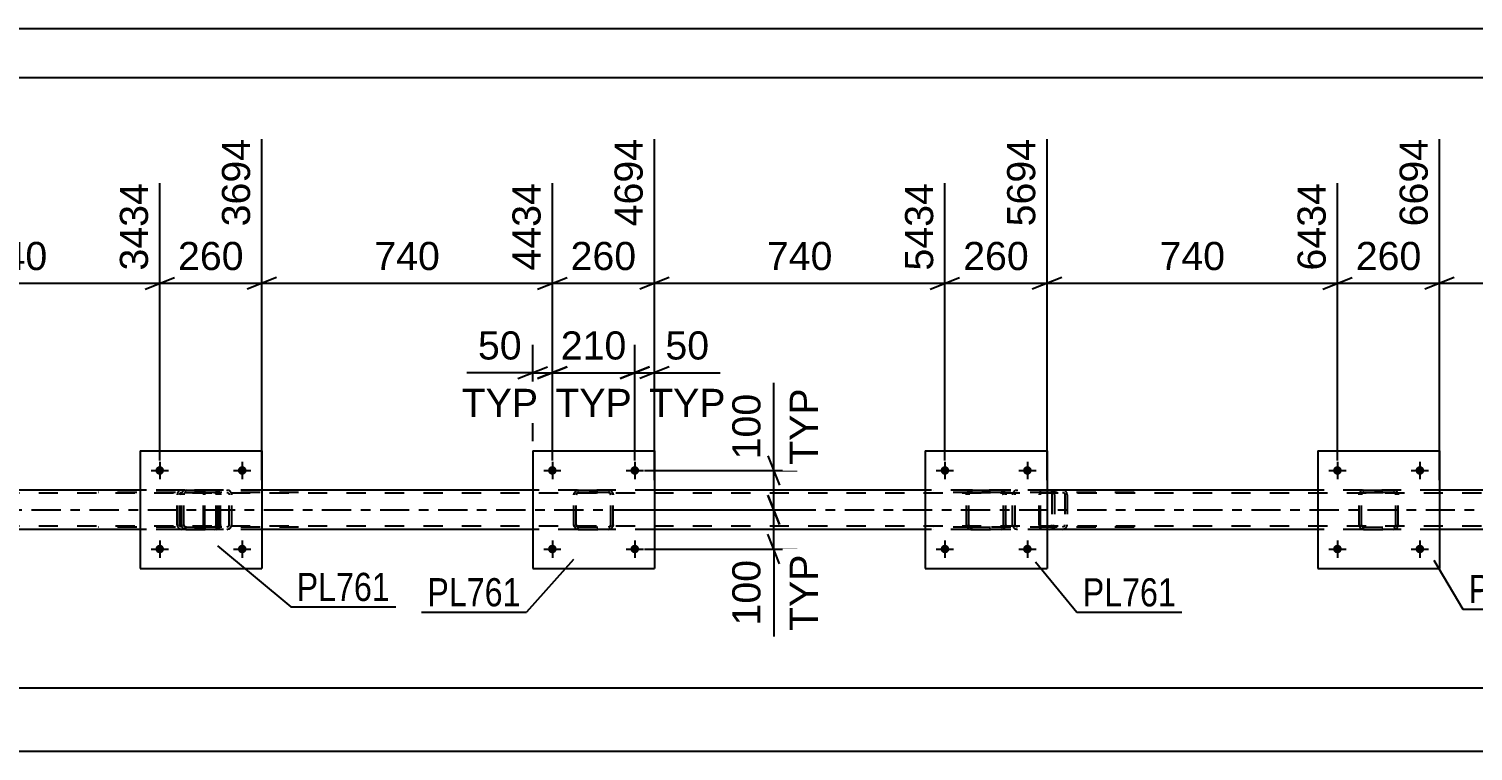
# Model space of a CAD drawing. Header units: millimetres. Extents: x 0 to 841, y 0 to 594.
# Drawn here: x 212.8 to 359.9, y 520.5 to 594 of the extents above; entities that cross this region are included whole.
import ezdxf

# ---------------------------------------------------------------- set-up
doc = ezdxf.new("R2010")
doc.units = ezdxf.units.MM
doc.linetypes.add('DXK_LINE_DOT2', pattern=[3.9198, 1.9599, -1.9599])
doc.linetypes.add('DXK_LINE_DOT3', pattern=[5.9187, 2.979, -0.9799, 0.9799, -0.9799])
doc.styles.add('Arial', font='ARIAL.TTF', dxfattribs={"height": 0.2})
doc.styles.add('Arial Narrow', font='ARIALN.TTF', dxfattribs={"height": 0.2})

# ---------------------------------------------------------------- blocks, each defined once
blk = doc.blocks.new('Unknown-317662454-1113')
at = {"color": 5, "linetype": 'Continuous'}
for p, q in [((841, 594), (0, 594)), ((836, 589), (5, 589))]:
    blk.add_line(p, q, dxfattribs=at)
blk = doc.blocks.new('Part-317662454-1793 - 1694')
at = {"color": 7, "linetype": 'DXK_LINE_DOT2'}
for p, q in [((230.58, 546.74), (230.56, 546.55)), ((230.56, 543.51), (230.56, 546.55)), ((230.64, 546.89), (230.58, 546.74)), ((230.73, 547), (230.64, 546.89)), ((230.69, 546.55), (230.7, 546.64)), ((230.69, 543.51), (230.69, 546.55)), ((230.7, 546.64), (230.73, 546.72)), ((230.83, 547.03), (230.73, 547)), ((230.73, 546.72), (230.78, 546.77)), ((230.78, 546.77), (230.83, 546.79)), ((240.24, 547.03), (230.83, 547.03)), ((240.24, 546.79), (230.83, 546.79)), ((232.11, 546.79), (232.11, 547.03)), ((233.11, 547), (232.92, 547.03)), ((232.92, 546.79), (233.02, 546.77)), ((233.02, 546.77), (233.1, 546.72)), ((233.1, 546.72), (233.15, 546.64)), ((233.15, 546.64), (233.17, 546.55)), ((233.17, 543.51), (233.17, 546.55)), ((233.42, 546.55), (233.39, 546.74)), ((233.42, 543.51), (233.42, 546.55)), ((230.56, 543.51), (230.58, 543.33)), ((230.58, 543.33), (230.64, 543.17)), ((230.64, 543.17), (230.73, 543.07)), ((230.7, 543.42), (230.69, 543.51)), ((230.73, 543.34), (230.7, 543.42)), ((230.78, 543.29), (230.73, 543.34)), ((230.73, 543.07), (230.83, 543.03)), ((230.83, 543.27), (230.78, 543.29)), ((240.24, 543.27), (230.83, 543.27)), ((240.24, 543.03), (230.83, 543.03)), ((232.11, 543.03), (232.11, 543.27)), ((233.02, 543.29), (232.92, 543.27)), ((232.92, 543.03), (233.11, 543.07)), ((233.1, 543.34), (233.02, 543.29)), ((233.15, 543.42), (233.1, 543.34)), ((233.17, 543.51), (233.15, 543.42)), ((233.39, 543.33), (233.42, 543.51))]:
    blk.add_line(p, q, dxfattribs=at)
for centre, start, end in [((232.94, 546.54), 23.8494, 68.8059), ((232.94, 543.53), 291.1941, 336.1506)]:
    blk.add_arc(centre, 0.492, start, end, dxfattribs=at)
blk = doc.blocks.new('Bolt-317662454-1786 - 1694')
at = {"linetype": 'Continuous'}
for points in [[(226.53, 549.03, -1), (225.65, 549.03, -1)], [(234.93, 549.03, -1), (234.05, 549.03, -1)]]:
    blk.add_hatch(color=1, dxfattribs=at).paths.add_polyline_path(points)
at = {"color": 1, "linetype": 'Continuous'}
for p, q in [((225.21, 549.03), (226.97, 549.03)), ((226.09, 549.91), (226.09, 548.15)), ((233.61, 549.03), (235.37, 549.03)), ((234.49, 549.91), (234.49, 548.15))]:
    blk.add_line(p, q, dxfattribs=at)
blk = doc.blocks.new('Part-317662454-1714 - 1694')
at = {"color": 2, "linetype": 'Continuous'}
for p, q in [((304.09, 551.03), (304.09, 539.03)), ((304.09, 551.03), (316.49, 551.03)), ((316.49, 551.03), (316.49, 539.03)), ((304.09, 539.03), (316.49, 539.03))]:
    blk.add_line(p, q, dxfattribs=at)
blk = doc.blocks.new('Part-317662454-1715 - 1694')
at = {"color": 7, "linetype": 'DXK_LINE_DOT2'}
for p, q in [((268.29, 546.55), (268.32, 546.74)), ((268.32, 546.73), (268.29, 546.55)), ((268.29, 543.51), (268.29, 546.55)), ((268.53, 546.55), (268.54, 546.64)), ((268.54, 546.64), (268.53, 546.55)), ((268.53, 543.51), (268.53, 546.55)), ((268.54, 546.64), (268.6, 546.72)), ((268.6, 546.72), (268.54, 546.64)), ((268.58, 547), (268.77, 547.03)), ((268.77, 547.03), (268.58, 546.99)), ((268.6, 546.72), (268.67, 546.77)), ((268.67, 546.77), (268.6, 546.72)), ((268.67, 546.77), (268.77, 546.79)), ((268.77, 546.79), (268.67, 546.77)), ((268.77, 547.03), (271.81, 547.03)), ((268.77, 547.03), (268.77, 547.03)), ((268.77, 547.03), (271.81, 547.03)), ((268.77, 546.79), (271.81, 546.79)), ((268.77, 546.79), (268.77, 546.79)), ((271.81, 546.79), (268.77, 546.79)), ((271.81, 547.03), (271.81, 547.03)), ((271.81, 547.03), (271.99, 547)), ((271.99, 546.99), (271.81, 547.03)), ((271.81, 546.79), (271.81, 546.79)), ((271.81, 546.79), (271.9, 546.77)), ((271.9, 546.77), (271.81, 546.79)), ((271.9, 546.77), (271.98, 546.72)), ((271.98, 546.72), (271.9, 546.77)), ((271.98, 546.72), (272.03, 546.64)), ((272.03, 546.64), (271.98, 546.72)), ((272.03, 546.64), (272.05, 546.55)), ((272.05, 546.55), (272.03, 546.64)), ((272.05, 543.51), (272.05, 546.55)), ((272.25, 546.74), (272.29, 546.55)), ((272.29, 546.55), (272.25, 546.73)), ((272.29, 543.51), (272.29, 546.55)), ((268.32, 543.33), (268.29, 543.51)), ((268.29, 543.51), (268.32, 543.33)), ((268.54, 543.42), (268.53, 543.51)), ((268.53, 543.51), (268.54, 543.42)), ((268.6, 543.34), (268.54, 543.42)), ((268.54, 543.42), (268.6, 543.34)), ((268.77, 543.03), (268.58, 543.07)), ((268.58, 543.07), (268.77, 543.03)), ((268.67, 543.29), (268.6, 543.34)), ((268.6, 543.34), (268.67, 543.29)), ((268.77, 543.27), (268.67, 543.29)), ((268.67, 543.29), (268.77, 543.27)), ((268.77, 543.27), (271.81, 543.27)), ((268.77, 543.27), (268.77, 543.27)), ((268.77, 543.27), (271.81, 543.27)), ((268.77, 543.03), (271.81, 543.03)), ((268.77, 543.03), (268.77, 543.03)), ((268.77, 543.03), (271.81, 543.03)), ((271.9, 543.29), (271.81, 543.27)), ((271.81, 543.27), (271.9, 543.29)), ((271.81, 543.27), (271.81, 543.27)), ((271.99, 543.07), (271.81, 543.03)), ((271.81, 543.03), (271.99, 543.07)), ((271.81, 543.03), (271.81, 543.03)), ((271.98, 543.34), (271.9, 543.29)), ((271.9, 543.29), (271.98, 543.34)), ((272.03, 543.42), (271.98, 543.34)), ((271.98, 543.34), (272.03, 543.42)), ((272.05, 543.51), (272.03, 543.42)), ((272.03, 543.42), (272.05, 543.51)), ((272.29, 543.51), (272.25, 543.33)), ((272.25, 543.33), (272.29, 543.51))]:
    blk.add_line(p, q, dxfattribs=at)
at = {"color": 7, "linetype": 'DXK_LINE_DOT3'}
blk.add_line((270.29, 545.03), (270.29, 545.03), dxfattribs=at)
at = {"color": 7, "linetype": 'DXK_LINE_DOT2'}
for centre, start, end in [((268.77, 546.55), 112.5, 157.5), ((268.77, 546.55), 112.5, 157.5), ((271.81, 546.55), 22.5, 67.5), ((271.81, 546.55), 22.5, 67.5), ((268.77, 543.51), 202.5, 247.5), ((268.77, 543.51), 202.5, 247.5), ((271.81, 543.51), 292.5, 337.5), ((271.81, 543.51), 292.5, 337.5)]:
    blk.add_arc(centre, 0.48, start, end, dxfattribs=at)
blk = doc.blocks.new('Part-317662454-1699 - 1694')
at = {"color": 7, "linetype": 'DXK_LINE_DOT2'}
for p, q in [((308.29, 546.55), (308.32, 546.74)), ((308.32, 546.73), (308.29, 546.55)), ((308.29, 543.51), (308.29, 546.55)), ((308.53, 546.55), (308.54, 546.64)), ((308.54, 546.64), (308.53, 546.55)), ((308.53, 543.51), (308.53, 546.55)), ((308.54, 546.64), (308.6, 546.72)), ((308.6, 546.72), (308.54, 546.64)), ((308.58, 547), (308.77, 547.03)), ((308.77, 547.03), (308.58, 546.99)), ((308.6, 546.72), (308.67, 546.77)), ((308.67, 546.77), (308.6, 546.72)), ((308.67, 546.77), (308.77, 546.79)), ((308.77, 546.79), (308.67, 546.77)), ((308.77, 547.03), (311.81, 547.03)), ((308.77, 547.03), (308.77, 547.03)), ((308.77, 547.03), (311.81, 547.03)), ((308.77, 546.79), (311.81, 546.79)), ((308.77, 546.79), (308.77, 546.79)), ((311.81, 546.79), (308.77, 546.79)), ((311.81, 547.03), (311.81, 547.03)), ((311.81, 547.03), (311.99, 547)), ((311.99, 546.99), (311.81, 547.03)), ((311.81, 546.79), (311.81, 546.79)), ((311.81, 546.79), (311.9, 546.77)), ((311.9, 546.77), (311.81, 546.79)), ((311.9, 546.77), (311.98, 546.72)), ((311.98, 546.72), (311.9, 546.77)), ((311.98, 546.72), (312.03, 546.64)), ((312.03, 546.64), (311.98, 546.72)), ((312.03, 546.64), (312.05, 546.55)), ((312.05, 546.55), (312.03, 546.64)), ((312.05, 543.51), (312.05, 546.55)), ((312.25, 546.74), (312.29, 546.55)), ((312.29, 546.55), (312.25, 546.73)), ((312.29, 543.51), (312.29, 546.55)), ((308.32, 543.33), (308.29, 543.51)), ((308.29, 543.51), (308.32, 543.33)), ((308.54, 543.42), (308.53, 543.51)), ((308.53, 543.51), (308.54, 543.42)), ((308.6, 543.34), (308.54, 543.42)), ((308.54, 543.42), (308.6, 543.34)), ((308.77, 543.03), (308.58, 543.07)), ((308.58, 543.07), (308.77, 543.03)), ((308.67, 543.29), (308.6, 543.34)), ((308.6, 543.34), (308.67, 543.29)), ((308.77, 543.27), (308.67, 543.29)), ((308.67, 543.29), (308.77, 543.27)), ((308.77, 543.27), (311.81, 543.27)), ((308.77, 543.27), (308.77, 543.27)), ((308.77, 543.27), (311.81, 543.27)), ((308.77, 543.03), (311.81, 543.03)), ((308.77, 543.03), (308.77, 543.03)), ((308.77, 543.03), (311.81, 543.03)), ((311.9, 543.29), (311.81, 543.27)), ((311.81, 543.27), (311.9, 543.29)), ((311.81, 543.27), (311.81, 543.27)), ((311.99, 543.07), (311.81, 543.03)), ((311.81, 543.03), (311.99, 543.07)), ((311.81, 543.03), (311.81, 543.03)), ((311.98, 543.34), (311.9, 543.29)), ((311.9, 543.29), (311.98, 543.34)), ((312.03, 543.42), (311.98, 543.34)), ((311.98, 543.34), (312.03, 543.42)), ((312.05, 543.51), (312.03, 543.42)), ((312.03, 543.42), (312.05, 543.51)), ((312.29, 543.51), (312.25, 543.33)), ((312.25, 543.33), (312.29, 543.51))]:
    blk.add_line(p, q, dxfattribs=at)
at = {"color": 7, "linetype": 'DXK_LINE_DOT3'}
blk.add_line((310.29, 545.03), (310.29, 545.03), dxfattribs=at)
at = {"color": 7, "linetype": 'DXK_LINE_DOT2'}
for centre, start, end in [((308.77, 546.55), 112.5, 157.5), ((308.77, 546.55), 112.5, 157.5), ((311.81, 546.55), 22.5, 67.5), ((311.81, 546.55), 22.5, 67.5), ((308.77, 543.51), 202.5, 247.5), ((308.77, 543.51), 202.5, 247.5), ((311.81, 543.51), 292.5, 337.5), ((311.81, 543.51), 292.5, 337.5)]:
    blk.add_arc(centre, 0.48, start, end, dxfattribs=at)
blk = doc.blocks.new('Part-317662454-1720 - 1694')
at = {"color": 2, "linetype": 'Continuous'}
for p, q in [((264.09, 551.03), (264.09, 539.03)), ((264.09, 551.03), (276.49, 551.03)), ((276.49, 551.03), (276.49, 539.03)), ((264.09, 539.03), (276.49, 539.03))]:
    blk.add_line(p, q, dxfattribs=at)
blk = doc.blocks.new('Part-317662454-1721 - 1694')
at = {"color": 7, "linetype": 'DXK_LINE_DOT2'}
for p, q in [((228.29, 546.55), (228.32, 546.74)), ((228.32, 546.73), (228.29, 546.55)), ((228.29, 543.51), (228.29, 546.55)), ((228.53, 546.55), (228.55, 546.64)), ((228.55, 546.64), (228.53, 546.55)), ((228.53, 543.51), (228.53, 546.55)), ((228.55, 546.64), (228.6, 546.72)), ((228.6, 546.72), (228.55, 546.64)), ((228.58, 547), (228.77, 547.03)), ((228.77, 547.03), (228.58, 546.99)), ((228.6, 546.72), (228.67, 546.77)), ((228.67, 546.77), (228.6, 546.72)), ((228.67, 546.77), (228.77, 546.79)), ((228.77, 546.79), (228.67, 546.77)), ((228.77, 547.03), (231.81, 547.03)), ((228.77, 547.03), (228.77, 547.03)), ((228.77, 547.03), (231.81, 547.03)), ((228.77, 546.79), (231.81, 546.79)), ((228.77, 546.79), (228.77, 546.79)), ((231.81, 546.79), (228.77, 546.79)), ((231.81, 547.03), (231.81, 547.03)), ((231.81, 547.03), (231.99, 547)), ((231.99, 546.99), (231.81, 547.03)), ((231.81, 546.79), (231.81, 546.79)), ((231.81, 546.79), (231.9, 546.77)), ((231.9, 546.77), (231.81, 546.79)), ((231.9, 546.77), (231.98, 546.72)), ((231.98, 546.72), (231.9, 546.77)), ((231.98, 546.72), (232.03, 546.64)), ((232.03, 546.64), (231.98, 546.72)), ((232.03, 546.64), (232.05, 546.55)), ((232.05, 546.55), (232.03, 546.64)), ((232.05, 543.51), (232.05, 546.55)), ((232.25, 546.74), (232.29, 546.55)), ((232.29, 546.55), (232.25, 546.73)), ((232.29, 543.51), (232.29, 546.55)), ((228.32, 543.33), (228.29, 543.51)), ((228.29, 543.51), (228.32, 543.33)), ((228.55, 543.42), (228.53, 543.51)), ((228.53, 543.51), (228.55, 543.42)), ((228.6, 543.34), (228.55, 543.42)), ((228.55, 543.42), (228.6, 543.34)), ((228.77, 543.03), (228.58, 543.07)), ((228.58, 543.07), (228.77, 543.03)), ((228.67, 543.29), (228.6, 543.34)), ((228.6, 543.34), (228.67, 543.29)), ((228.77, 543.27), (228.67, 543.29)), ((228.67, 543.29), (228.77, 543.27)), ((228.77, 543.27), (231.81, 543.27)), ((228.77, 543.27), (228.77, 543.27)), ((228.77, 543.27), (231.81, 543.27)), ((228.77, 543.03), (231.81, 543.03)), ((228.77, 543.03), (228.77, 543.03)), ((228.77, 543.03), (231.81, 543.03)), ((231.9, 543.29), (231.81, 543.27)), ((231.81, 543.27), (231.9, 543.29)), ((231.81, 543.27), (231.81, 543.27)), ((231.99, 543.07), (231.81, 543.03)), ((231.81, 543.03), (231.99, 543.07)), ((231.81, 543.03), (231.81, 543.03)), ((231.98, 543.34), (231.9, 543.29)), ((231.9, 543.29), (231.98, 543.34)), ((232.03, 543.42), (231.98, 543.34)), ((231.98, 543.34), (232.03, 543.42)), ((232.05, 543.51), (232.03, 543.42)), ((232.03, 543.42), (232.05, 543.51)), ((232.29, 543.51), (232.25, 543.33)), ((232.25, 543.33), (232.29, 543.51))]:
    blk.add_line(p, q, dxfattribs=at)
at = {"color": 7, "linetype": 'DXK_LINE_DOT3'}
blk.add_line((230.29, 545.03), (230.29, 545.03), dxfattribs=at)
at = {"color": 7, "linetype": 'DXK_LINE_DOT2'}
for centre, start, end in [((228.77, 546.55), 112.5, 157.5), ((228.77, 546.55), 112.5, 157.5), ((231.81, 546.55), 22.5, 67.5), ((231.81, 546.55), 22.5, 67.5), ((228.77, 543.51), 202.5, 247.5), ((228.77, 543.51), 202.5, 247.5), ((231.81, 543.51), 292.5, 337.5), ((231.81, 543.51), 292.5, 337.5)]:
    blk.add_arc(centre, 0.48, start, end, dxfattribs=at)
blk = doc.blocks.new('Part-317662454-1726 - 1694')
at = {"color": 2, "linetype": 'Continuous'}
for p, q in [((224.09, 551.03), (224.09, 539.03)), ((224.09, 551.03), (236.49, 551.03)), ((236.49, 551.03), (236.49, 539.03)), ((224.09, 539.03), (236.49, 539.03))]:
    blk.add_line(p, q, dxfattribs=at)
blk = doc.blocks.new('Bolt-317662454-1727 - 1694')
at = {"linetype": 'Continuous'}
for points in [[(266.53, 541.03, -1), (265.65, 541.03, -1)], [(274.93, 541.03, -1), (274.05, 541.03, -1)]]:
    blk.add_hatch(color=1, dxfattribs=at).paths.add_polyline_path(points)
at = {"color": 1, "linetype": 'Continuous'}
for p, q in [((266.09, 541.91), (266.09, 540.15)), ((274.49, 541.91), (274.49, 540.15)), ((265.21, 541.03), (266.97, 541.03)), ((273.61, 541.03), (275.37, 541.03))]:
    blk.add_line(p, q, dxfattribs=at)
blk = doc.blocks.new('Bolt-317662454-1728 - 1694')
at = {"linetype": 'Continuous'}
for points in [[(266.53, 549.03, -1), (265.65, 549.03, -1)], [(274.93, 549.03, -1), (274.05, 549.03, -1)]]:
    blk.add_hatch(color=1, dxfattribs=at).paths.add_polyline_path(points)
at = {"color": 1, "linetype": 'Continuous'}
for p, q in [((265.21, 549.03), (266.97, 549.03)), ((266.09, 549.91), (266.09, 548.15)), ((273.61, 549.03), (275.37, 549.03)), ((274.49, 549.91), (274.49, 548.15))]:
    blk.add_line(p, q, dxfattribs=at)
blk = doc.blocks.new('Bolt-317662454-1729 - 1694')
at = {"linetype": 'Continuous'}
for points in [[(226.53, 541.03, -1), (225.65, 541.03, -1)], [(234.93, 541.03, -1), (234.05, 541.03, -1)]]:
    blk.add_hatch(color=1, dxfattribs=at).paths.add_polyline_path(points)
at = {"color": 1, "linetype": 'Continuous'}
for p, q in [((226.09, 541.91), (226.09, 540.15)), ((234.49, 541.91), (234.49, 540.15)), ((225.21, 541.03), (226.97, 541.03)), ((233.61, 541.03), (235.37, 541.03))]:
    blk.add_line(p, q, dxfattribs=at)
blk = doc.blocks.new('Bolt-317662454-1730 - 1694')
at = {"linetype": 'Continuous'}
for points in [[(346.52, 549.03, -1), (345.64, 549.03, -1)], [(354.92, 549.03, -1), (354.04, 549.03, -1)]]:
    blk.add_hatch(color=1, dxfattribs=at).paths.add_polyline_path(points)
at = {"color": 1, "linetype": 'Continuous'}
for p, q in [((345.2, 549.03), (346.96, 549.03)), ((346.08, 549.91), (346.08, 548.15)), ((353.6, 549.03), (355.36, 549.03)), ((354.48, 549.91), (354.48, 548.15))]:
    blk.add_line(p, q, dxfattribs=at)
blk = doc.blocks.new('Bolt-317662454-1741 - 1694')
at = {"linetype": 'Continuous'}
for points in [[(346.52, 541.03, -1), (345.64, 541.03, -1)], [(354.92, 541.03, -1), (354.04, 541.03, -1)]]:
    blk.add_hatch(color=1, dxfattribs=at).paths.add_polyline_path(points)
at = {"color": 1, "linetype": 'Continuous'}
for p, q in [((346.08, 541.91), (346.08, 540.15)), ((354.48, 541.91), (354.48, 540.15)), ((345.2, 541.03), (346.96, 541.03)), ((353.6, 541.03), (355.36, 541.03))]:
    blk.add_line(p, q, dxfattribs=at)
blk = doc.blocks.new('Part-317662454-1755 - 1694')
at = {"color": 2, "linetype": 'Continuous'}
for p, q in [((344.08, 551.03), (344.08, 539.03)), ((344.08, 551.03), (356.48, 551.03)), ((356.48, 551.03), (356.48, 539.03)), ((344.08, 539.03), (356.48, 539.03))]:
    blk.add_line(p, q, dxfattribs=at)
blk = doc.blocks.new('Part-317662454-1756 - 1694')
at = {"color": 7, "linetype": 'DXK_LINE_DOT2'}
for p, q in [((348.28, 546.55), (348.32, 546.74)), ((348.32, 546.73), (348.28, 546.55)), ((348.28, 543.51), (348.28, 546.55)), ((348.52, 546.55), (348.54, 546.64)), ((348.54, 546.64), (348.52, 546.55)), ((348.52, 543.51), (348.52, 546.55)), ((348.54, 546.64), (348.59, 546.72)), ((348.59, 546.72), (348.54, 546.64)), ((348.58, 547), (348.76, 547.03)), ((348.76, 547.03), (348.58, 546.99)), ((348.59, 546.72), (348.67, 546.77)), ((348.67, 546.77), (348.59, 546.72)), ((348.67, 546.77), (348.76, 546.79)), ((348.76, 546.79), (348.67, 546.77)), ((348.76, 547.03), (351.8, 547.03)), ((348.76, 547.03), (348.76, 547.03)), ((348.76, 547.03), (351.8, 547.03)), ((348.76, 546.79), (351.8, 546.79)), ((348.76, 546.79), (348.76, 546.79)), ((351.8, 546.79), (348.76, 546.79)), ((351.8, 547.03), (351.8, 547.03)), ((351.8, 547.03), (351.99, 547)), ((351.99, 546.99), (351.8, 547.03)), ((351.8, 546.79), (351.8, 546.79)), ((351.8, 546.79), (351.9, 546.77)), ((351.9, 546.77), (351.8, 546.79)), ((351.9, 546.77), (351.97, 546.72)), ((351.97, 546.72), (351.9, 546.77)), ((351.97, 546.72), (352.03, 546.64)), ((352.03, 546.64), (351.97, 546.72)), ((352.03, 546.64), (352.04, 546.55)), ((352.04, 546.55), (352.03, 546.64)), ((352.04, 543.51), (352.04, 546.55)), ((352.25, 546.74), (352.28, 546.55)), ((352.28, 546.55), (352.25, 546.73)), ((352.28, 543.51), (352.28, 546.55)), ((348.32, 543.33), (348.28, 543.51)), ((348.28, 543.51), (348.32, 543.33)), ((348.54, 543.42), (348.52, 543.51)), ((348.52, 543.51), (348.54, 543.42)), ((348.59, 543.34), (348.54, 543.42)), ((348.54, 543.42), (348.59, 543.34)), ((348.76, 543.03), (348.58, 543.07)), ((348.58, 543.07), (348.76, 543.03)), ((348.67, 543.29), (348.59, 543.34)), ((348.59, 543.34), (348.67, 543.29)), ((348.76, 543.27), (348.67, 543.29)), ((348.67, 543.29), (348.76, 543.27)), ((348.76, 543.27), (351.8, 543.27)), ((348.76, 543.27), (348.76, 543.27)), ((348.76, 543.27), (351.8, 543.27)), ((348.76, 543.03), (351.8, 543.03)), ((348.76, 543.03), (348.76, 543.03)), ((348.76, 543.03), (351.8, 543.03)), ((351.9, 543.29), (351.8, 543.27)), ((351.8, 543.27), (351.9, 543.29)), ((351.8, 543.27), (351.8, 543.27)), ((351.99, 543.07), (351.8, 543.03)), ((351.8, 543.03), (351.99, 543.07)), ((351.8, 543.03), (351.8, 543.03)), ((351.97, 543.34), (351.9, 543.29)), ((351.9, 543.29), (351.97, 543.34)), ((352.03, 543.42), (351.97, 543.34)), ((351.97, 543.34), (352.03, 543.42)), ((352.04, 543.51), (352.03, 543.42)), ((352.03, 543.42), (352.04, 543.51)), ((352.28, 543.51), (352.25, 543.33)), ((352.25, 543.33), (352.28, 543.51))]:
    blk.add_line(p, q, dxfattribs=at)
at = {"color": 7, "linetype": 'DXK_LINE_DOT3'}
blk.add_line((350.28, 545.03), (350.28, 545.03), dxfattribs=at)
at = {"color": 7, "linetype": 'DXK_LINE_DOT2'}
for centre, start, end in [((348.76, 546.55), 112.5, 157.5), ((348.76, 546.55), 112.5, 157.5), ((351.8, 546.55), 22.5, 67.5), ((351.8, 546.55), 22.5, 67.5), ((348.76, 543.51), 202.5, 247.5), ((348.76, 543.51), 202.5, 247.5), ((351.8, 543.51), 292.5, 337.5), ((351.8, 543.51), 292.5, 337.5)]:
    blk.add_arc(centre, 0.48, start, end, dxfattribs=at)
blk = doc.blocks.new('Part-317662454-1823 - 1694')
at = {"color": 7, "linetype": 'DXK_LINE_DOT2'}
for p, q in [((764.49, 546.71), (88.73, 546.71)), ((236.49, 547.03), (224.09, 547.03)), ((276.49, 547.03), (264.09, 547.03)), ((316.49, 547.03), (304.09, 547.03)), ((356.48, 547.03), (344.08, 547.03)), ((764.49, 543.35), (88.73, 543.35)), ((236.49, 543.03), (224.09, 543.03)), ((276.49, 543.03), (264.09, 543.03)), ((316.49, 543.03), (304.09, 543.03)), ((356.48, 543.03), (344.08, 543.03))]:
    blk.add_line(p, q, dxfattribs=at)
at = {"color": 2, "linetype": 'Continuous'}
for p, q in [((224.09, 547.03), (196.48, 547.03)), ((264.09, 547.03), (236.49, 547.03)), ((304.09, 547.03), (276.49, 547.03)), ((344.08, 547.03), (316.49, 547.03)), ((384.08, 547.03), (356.48, 547.03)), ((224.09, 543.03), (196.48, 543.03)), ((264.09, 543.03), (236.49, 543.03)), ((304.09, 543.03), (276.49, 543.03)), ((344.08, 543.03), (316.49, 543.03)), ((384.08, 543.03), (356.48, 543.03))]:
    blk.add_line(p, q, dxfattribs=at)
at = {"color": 7, "linetype": 'DXK_LINE_DOT3'}
blk.add_line((88.73, 545.03), (764.49, 545.03), dxfattribs=at)
blk = doc.blocks.new('Bolt-317662454-1825 - 1694')
at = {"linetype": 'Continuous'}
for points in [[(306.53, 541.03, -1), (305.65, 541.03, -1)], [(314.93, 541.03, -1), (314.05, 541.03, -1)]]:
    blk.add_hatch(color=1, dxfattribs=at).paths.add_polyline_path(points)
at = {"color": 1, "linetype": 'Continuous'}
for p, q in [((306.09, 541.91), (306.09, 540.15)), ((314.49, 541.91), (314.49, 540.15)), ((305.21, 541.03), (306.97, 541.03)), ((313.61, 541.03), (315.37, 541.03))]:
    blk.add_line(p, q, dxfattribs=at)
blk = doc.blocks.new('Bolt-317662454-1826 - 1694')
at = {"linetype": 'Continuous'}
for points in [[(306.53, 549.03, -1), (305.65, 549.03, -1)], [(314.93, 549.03, -1), (314.05, 549.03, -1)]]:
    blk.add_hatch(color=1, dxfattribs=at).paths.add_polyline_path(points)
at = {"color": 1, "linetype": 'Continuous'}
for p, q in [((305.21, 549.03), (306.97, 549.03)), ((306.09, 549.91), (306.09, 548.15)), ((313.61, 549.03), (315.37, 549.03)), ((314.49, 549.91), (314.49, 548.15))]:
    blk.add_line(p, q, dxfattribs=at)
blk = doc.blocks.new('Part-317662454-1943 - 1694')
at = {"color": 7, "linetype": 'DXK_LINE_DOT2'}
for p, q in [((316.73, 547.03), (304.95, 547.03)), ((316.73, 546.79), (304.95, 546.79)), ((313.02, 546.74), (312.98, 546.55)), ((312.98, 543.51), (312.98, 546.55)), ((313.24, 546.55), (313.26, 546.64)), ((313.24, 543.51), (313.24, 546.55)), ((313.26, 546.64), (313.31, 546.72)), ((313.49, 547.03), (313.3, 547)), ((313.31, 546.72), (313.4, 546.77)), ((313.4, 546.77), (313.49, 546.79)), ((316.92, 547), (316.73, 547.03)), ((316.73, 546.79), (316.83, 546.77)), ((316.83, 546.77), (316.91, 546.72)), ((316.91, 546.72), (316.97, 546.64)), ((316.97, 546.64), (316.98, 546.55)), ((316.98, 546.55), (316.98, 543.51)), ((317.21, 546.71), (317.2, 546.74)), ((317.24, 546.55), (317.21, 546.71)), ((317.24, 546.55), (317.24, 543.51)), ((316.73, 543.27), (304.95, 543.27)), ((316.73, 543.03), (304.95, 543.03)), ((312.98, 543.51), (313.02, 543.33)), ((313.26, 543.42), (313.24, 543.51)), ((313.31, 543.34), (313.26, 543.42)), ((313.3, 543.07), (313.49, 543.03)), ((313.4, 543.29), (313.31, 543.34)), ((313.49, 543.27), (313.4, 543.29)), ((316.83, 543.29), (316.73, 543.27)), ((316.73, 543.03), (316.92, 543.07)), ((316.91, 543.34), (316.83, 543.29)), ((316.97, 543.42), (316.91, 543.34)), ((316.97, 543.45), (316.98, 543.51)), ((316.97, 543.42), (316.97, 543.45)), ((317.2, 543.33), (317.23, 543.45)), ((317.23, 543.45), (317.24, 543.51))]:
    blk.add_line(p, q, dxfattribs=at)
for centre, start, end in [((313.47, 546.53), 110.7583, 155.68), ((316.75, 546.53), 24.32, 69.2417), ((313.47, 543.53), 204.32, 249.2417), ((316.75, 543.53), 290.7583, 335.68)]:
    blk.add_arc(centre, 0.496, start, end, dxfattribs=at)
blk = doc.blocks.new('Part-317662454-1958 - 1694')
at = {"color": 7, "linetype": 'DXK_LINE_DOT2'}
for p, q in [((231.6, 547.03), (219.82, 547.03)), ((231.6, 546.79), (219.82, 546.79)), ((227.89, 546.74), (227.85, 546.55)), ((227.85, 543.51), (227.85, 546.55)), ((228.1, 546.55), (228.12, 546.64)), ((228.1, 543.51), (228.1, 546.55)), ((228.12, 546.64), (228.18, 546.72)), ((228.36, 547.03), (228.16, 547)), ((228.18, 546.72), (228.26, 546.77)), ((228.26, 546.77), (228.36, 546.79)), ((231.79, 547), (231.6, 547.03)), ((231.6, 546.79), (231.69, 546.77)), ((231.69, 546.77), (231.78, 546.72)), ((231.78, 546.72), (231.83, 546.64)), ((231.83, 546.64), (231.85, 546.55)), ((231.85, 543.51), (231.85, 546.55)), ((232.11, 546.55), (232.07, 546.74)), ((232.11, 543.51), (232.11, 546.55)), ((231.6, 543.27), (219.82, 543.27)), ((231.6, 543.03), (219.82, 543.03)), ((227.85, 543.51), (227.89, 543.33)), ((228.12, 543.42), (228.1, 543.51)), ((228.18, 543.34), (228.12, 543.42)), ((228.16, 543.07), (228.36, 543.03)), ((228.26, 543.29), (228.18, 543.34)), ((228.36, 543.27), (228.26, 543.29)), ((231.69, 543.29), (231.6, 543.27)), ((231.6, 543.03), (231.79, 543.07)), ((231.78, 543.34), (231.69, 543.29)), ((231.83, 543.42), (231.78, 543.34)), ((231.85, 543.51), (231.83, 543.42)), ((232.07, 543.33), (232.11, 543.51))]:
    blk.add_line(p, q, dxfattribs=at)
for centre, start, end in [((228.34, 546.53), 110.7583, 155.68), ((231.61, 546.53), 24.32, 69.2417), ((228.34, 543.53), 204.32, 249.2417), ((231.61, 543.53), 290.7583, 335.68)]:
    blk.add_arc(centre, 0.496, start, end, dxfattribs=at)
blk = doc.blocks.new('Part-317662454-1960 - 1694')
at = {"color": 7, "linetype": 'DXK_LINE_DOT2'}
for p, q in [((315.71, 546.74), (315.69, 546.55)), ((315.69, 543.51), (315.69, 546.55)), ((315.77, 546.89), (315.71, 546.74)), ((315.86, 547), (315.77, 546.89)), ((315.83, 546.55), (315.84, 546.64)), ((315.83, 543.51), (315.83, 546.55)), ((315.84, 546.64), (315.87, 546.72)), ((315.96, 547.03), (315.86, 547)), ((315.87, 546.72), (315.91, 546.77)), ((315.91, 546.77), (315.96, 546.79)), ((325.37, 547.03), (315.96, 547.03)), ((325.37, 546.79), (315.96, 546.79)), ((317.24, 547.03), (317.24, 546.79)), ((318.25, 547), (318.06, 547.03)), ((318.06, 546.79), (318.15, 546.77)), ((318.15, 546.77), (318.23, 546.72)), ((318.23, 546.72), (318.29, 546.64)), ((318.29, 546.64), (318.31, 546.55)), ((318.31, 546.55), (318.31, 543.51)), ((318.52, 546.71), (318.52, 546.74)), ((318.56, 546.55), (318.52, 546.71)), ((318.56, 546.55), (318.56, 543.51)), ((315.69, 543.51), (315.71, 543.33)), ((315.71, 543.33), (315.77, 543.17)), ((315.77, 543.17), (315.86, 543.07)), ((315.84, 543.42), (315.83, 543.51)), ((315.87, 543.34), (315.84, 543.42)), ((315.86, 543.07), (315.96, 543.03)), ((315.91, 543.29), (315.87, 543.34)), ((315.96, 543.27), (315.91, 543.29)), ((325.37, 543.27), (315.96, 543.27)), ((325.37, 543.03), (315.96, 543.03)), ((317.24, 543.03), (317.24, 543.27)), ((318.15, 543.29), (318.06, 543.27)), ((318.06, 543.03), (318.25, 543.07)), ((318.23, 543.34), (318.15, 543.29)), ((318.29, 543.42), (318.23, 543.34)), ((318.29, 543.45), (318.31, 543.51)), ((318.29, 543.42), (318.29, 543.45)), ((318.52, 543.33), (318.54, 543.45)), ((318.54, 543.45), (318.56, 543.51))]:
    blk.add_line(p, q, dxfattribs=at)
for centre, start, end in [((318.07, 546.54), 23.8494, 68.8059), ((318.07, 543.53), 291.1941, 336.1506)]:
    blk.add_arc(centre, 0.492, start, end, dxfattribs=at)
blk = doc.blocks.new('StraightDimension-317662454-12626 - 1694')
at = {"color": 7, "linetype": 'Continuous'}
for p, q in [((236.49, 548.03), (236.49, 582.78)), ((266.09, 550.03), (266.09, 578.28)), ((237.99, 568.69), (234.99, 567.49)), ((236.49, 568.09), (266.09, 568.09)), ((264.59, 567.49), (267.59, 568.69))]:
    blk.add_line(p, q, dxfattribs=at)
at = {"color": 0}
blk.add_wipeout([(255.22, 568.84), (255.22, 573.04), (247.35, 573.04), (247.35, 568.84)], dxfattribs=at)
at = {"color": 3, "style": 'Arial'}
blk.add_text('740', height=2.865, dxfattribs=at).set_placement((247.95, 569.44))
at = {"color": 0, "linetype": 'Continuous'}
blk.add_wipeout([(265.49, 578.88), (261.29, 578.88), (261.29, 568.79), (265.49, 568.79)], dxfattribs=at)
at = {"color": 3, "linetype": 'Continuous', "style": 'Arial'}
blk.add_text('4434', height=2.865, rotation=90.0002, dxfattribs=at).set_placement((264.89, 569.39))
blk = doc.blocks.new('StraightDimension-317662454-12621 - 1694')
at = {"color": 7, "linetype": 'Continuous'}
for p, q in [((356.48, 548.03), (356.48, 582.78)), ((346.08, 550.03), (346.08, 578.28)), ((344.58, 567.49), (347.58, 568.69)), ((346.08, 568.09), (356.48, 568.09)), ((357.98, 568.69), (354.98, 567.49))]:
    blk.add_line(p, q, dxfattribs=at)
at = {"color": 0}
blk.add_wipeout([(355.22, 568.84), (355.22, 573.04), (347.35, 573.04), (347.35, 568.84)], dxfattribs=at)
at = {"color": 3, "style": 'Arial'}
blk.add_text('260', height=2.865, dxfattribs=at).set_placement((347.95, 569.44))
at = {"color": 0, "linetype": 'Continuous'}
blk.add_wipeout([(355.88, 583.38), (351.68, 583.38), (351.68, 573.29), (355.88, 573.29)], dxfattribs=at)
at = {"color": 3, "linetype": 'Continuous', "style": 'Arial'}
blk.add_text('6694', height=2.865, rotation=90.0002, dxfattribs=at).set_placement((355.28, 573.89))
blk = doc.blocks.new('StraightDimension-317662454-12628 - 1694')
at = {"color": 7, "linetype": 'Continuous'}
for p, q in [((196.48, 548.03), (196.48, 582.78)), ((226.09, 550.03), (226.09, 578.28)), ((197.98, 568.69), (194.98, 567.49)), ((196.48, 568.09), (226.09, 568.09)), ((224.59, 567.49), (227.59, 568.69))]:
    blk.add_line(p, q, dxfattribs=at)
at = {"color": 0}
blk.add_wipeout([(215.22, 568.84), (215.22, 573.04), (207.35, 573.04), (207.35, 568.84)], dxfattribs=at)
at = {"color": 3, "style": 'Arial'}
blk.add_text('740', height=2.865, dxfattribs=at).set_placement((207.95, 569.44))
at = {"color": 0, "linetype": 'Continuous'}
blk.add_wipeout([(225.49, 578.88), (221.29, 578.88), (221.29, 568.79), (225.49, 568.79)], dxfattribs=at)
at = {"color": 3, "linetype": 'Continuous', "style": 'Arial'}
blk.add_text('3434', height=2.865, rotation=90.0002, dxfattribs=at).set_placement((224.89, 569.39))
blk = doc.blocks.new('StraightDimension-317662454-12627 - 1694')
at = {"color": 7, "linetype": 'Continuous'}
for p, q in [((236.49, 548.03), (236.49, 582.78)), ((226.09, 550.03), (226.09, 578.28)), ((224.59, 567.49), (227.59, 568.69)), ((226.09, 568.09), (236.49, 568.09)), ((237.99, 568.69), (234.99, 567.49))]:
    blk.add_line(p, q, dxfattribs=at)
at = {"color": 0}
blk.add_wipeout([(235.22, 568.84), (235.22, 573.04), (227.35, 573.04), (227.35, 568.84)], dxfattribs=at)
at = {"color": 3, "style": 'Arial'}
blk.add_text('260', height=2.865, dxfattribs=at).set_placement((227.95, 569.44))
at = {"color": 0, "linetype": 'Continuous'}
blk.add_wipeout([(235.89, 583.38), (231.69, 583.38), (231.69, 573.29), (235.89, 573.29)], dxfattribs=at)
at = {"color": 3, "linetype": 'Continuous', "style": 'Arial'}
blk.add_text('3694', height=2.865, rotation=90.0002, dxfattribs=at).set_placement((235.29, 573.89))
blk = doc.blocks.new('StraightDimension-317662454-12624 - 1694')
at = {"color": 7, "linetype": 'Continuous'}
for p, q in [((276.49, 548.03), (276.49, 582.78)), ((306.09, 550.03), (306.09, 578.28)), ((277.99, 568.69), (274.99, 567.49)), ((276.49, 568.09), (306.09, 568.09)), ((304.59, 567.49), (307.59, 568.69))]:
    blk.add_line(p, q, dxfattribs=at)
at = {"color": 0}
blk.add_wipeout([(295.22, 568.84), (295.22, 573.04), (287.35, 573.04), (287.35, 568.84)], dxfattribs=at)
at = {"color": 3, "style": 'Arial'}
blk.add_text('740', height=2.865, dxfattribs=at).set_placement((287.95, 569.44))
at = {"color": 0, "linetype": 'Continuous'}
blk.add_wipeout([(305.49, 578.88), (301.29, 578.88), (301.29, 568.79), (305.49, 568.79)], dxfattribs=at)
at = {"color": 3, "linetype": 'Continuous', "style": 'Arial'}
blk.add_text('5434', height=2.865, rotation=90.0002, dxfattribs=at).set_placement((304.89, 569.39))
blk = doc.blocks.new('StraightDimension-317662454-2103 - 1694')
at = {"color": 7, "linetype": 'Continuous'}
for p, q in [((288.64, 549.03), (288.64, 557.95)), ((288.64, 549.03), (288.64, 557.95)), ((288.04, 550.53), (289.24, 547.53)), ((275.49, 549.03), (291.04, 549.03)), ((288.64, 545.03), (288.64, 549.03)), ((289.24, 543.53), (288.04, 546.53)), ((275.05, 545.03), (291.04, 545.03))]:
    blk.add_line(p, q, dxfattribs=at)
at = {"color": 0, "linetype": 'Continuous'}
blk.add_wipeout([(293.74, 557.98), (289.54, 557.98), (289.54, 549), (293.74, 549)], dxfattribs=at)
at = {"color": 0}
blk.add_wipeout([(287.89, 557.43), (283.69, 557.43), (283.69, 549.56), (287.89, 549.56)], dxfattribs=at)
at = {"color": 3, "style": 'Arial'}
blk.add_text('100', height=2.865, rotation=90.0002, dxfattribs=at).set_placement((287.29, 550.16))
at = {"color": 3, "linetype": 'Continuous', "style": 'Arial'}
blk.add_text('TYP', height=2.865, rotation=90.0002, dxfattribs=at).set_placement((293.14, 549.6))
blk = doc.blocks.new('StraightDimension-317662454-2032 - 1694')
at = {"color": 7, "linetype": 'Continuous'}
blk.add_line((88.09, 520.45), (798.98, 520.45), dxfattribs=at)
blk = doc.blocks.new('StraightDimension-317662454-2043 - 1694')
at = {"color": 7, "linetype": 'Continuous'}
for p, q in [((266.09, 550.03), (266.09, 561.83)), ((274.49, 550.03), (274.49, 561.83)), ((264.59, 558.38), (267.59, 559.58)), ((275.99, 559.58), (272.99, 558.38)), ((266.09, 558.98), (274.49, 558.98))]:
    blk.add_line(p, q, dxfattribs=at)
at = {"color": 0}
blk.add_wipeout([(274.22, 559.73), (274.22, 563.93), (266.35, 563.93), (266.35, 559.73)], dxfattribs=at)
at = {"color": 0, "linetype": 'Continuous'}
blk.add_wipeout([(274.77, 553.88), (274.77, 558.08), (265.8, 558.08), (265.8, 553.88)], dxfattribs=at)
at = {"color": 3, "style": 'Arial'}
blk.add_text('210', height=2.865, dxfattribs=at).set_placement((266.95, 560.33))
at = {"color": 3, "linetype": 'Continuous', "style": 'Arial'}
blk.add_text('TYP', height=2.865, dxfattribs=at).set_placement((266.4, 554.48))
blk = doc.blocks.new('StraightDimension-317662454-2059 - 1694')
at = {"color": 7, "linetype": 'Continuous'}
for p, q in [((274.49, 550.03), (274.49, 561.83)), ((276.49, 552.03), (276.49, 561.83)), ((272.99, 558.38), (275.99, 559.58)), ((277.99, 559.58), (274.99, 558.38)), ((274.49, 558.98), (276.49, 558.98)), ((276.49, 558.98), (283.18, 558.98)), ((276.49, 558.98), (283.18, 558.98))]:
    blk.add_line(p, q, dxfattribs=at)
at = {"color": 0}
blk.add_wipeout([(282.66, 559.73), (282.66, 563.93), (277.01, 563.93), (277.01, 559.73)], dxfattribs=at)
at = {"color": 0, "linetype": 'Continuous'}
blk.add_wipeout([(284.32, 553.88), (284.32, 558.08), (275.35, 558.08), (275.35, 553.88)], dxfattribs=at)
at = {"color": 3, "style": 'Arial'}
blk.add_text('50', height=2.865, dxfattribs=at).set_placement((277.61, 560.33))
at = {"color": 3, "linetype": 'Continuous', "style": 'Arial'}
blk.add_text('TYP', height=2.865, dxfattribs=at).set_placement((275.95, 554.48))
blk = doc.blocks.new('StraightDimension-317662454-2072 - 1694')
at = {"color": 7, "linetype": 'Continuous'}
for p, q in [((264.09, 552.03), (264.09, 561.83)), ((266.09, 550.03), (266.09, 561.83)), ((262.59, 558.38), (265.59, 559.58)), ((267.59, 559.58), (264.59, 558.38)), ((264.09, 558.98), (257.39, 558.98)), ((264.09, 558.98), (257.39, 558.98)), ((264.09, 558.98), (266.09, 558.98))]:
    blk.add_line(p, q, dxfattribs=at)
at = {"color": 0}
blk.add_wipeout([(263.56, 559.73), (263.56, 563.93), (257.91, 563.93), (257.91, 559.73)], dxfattribs=at)
at = {"color": 0, "linetype": 'Continuous'}
blk.add_wipeout([(265.22, 553.88), (265.22, 558.08), (256.25, 558.08), (256.25, 553.88)], dxfattribs=at)
at = {"color": 3, "style": 'Arial'}
blk.add_text('50', height=2.865, dxfattribs=at).set_placement((258.51, 560.33))
at = {"color": 3, "linetype": 'Continuous', "style": 'Arial'}
blk.add_text('TYP', height=2.865, dxfattribs=at).set_placement((256.85, 554.48))
blk = doc.blocks.new('StraightDimension-317662454-2126 - 1694')
at = {"color": 7, "linetype": 'Continuous'}
for p, q in [((288.04, 546.53), (289.24, 543.53)), ((275.05, 545.03), (291.04, 545.03)), ((288.64, 541.03), (288.64, 545.03)), ((289.24, 539.53), (288.04, 542.53)), ((275.49, 541.03), (291.04, 541.03)), ((288.64, 541.03), (288.64, 532.11)), ((288.64, 541.03), (288.64, 532.11))]:
    blk.add_line(p, q, dxfattribs=at)
at = {"color": 0}
blk.add_wipeout([(287.89, 540.51), (283.69, 540.51), (283.69, 532.64), (287.89, 532.64)], dxfattribs=at)
at = {"color": 0, "linetype": 'Continuous'}
blk.add_wipeout([(293.74, 541.06), (289.54, 541.06), (289.54, 532.08), (293.74, 532.08)], dxfattribs=at)
at = {"color": 3, "linetype": 'Continuous', "style": 'Arial'}
blk.add_text('TYP', height=2.865, rotation=90.0002, dxfattribs=at).set_placement((293.14, 532.68))
at = {"color": 3, "style": 'Arial'}
blk.add_text('100', height=2.865, rotation=90.0002, dxfattribs=at).set_placement((287.29, 533.24))
blk = doc.blocks.new('StraightDimension-317662454-12620 - 1694')
at = {"color": 7, "linetype": 'Continuous'}
for p, q in [((356.48, 548.03), (356.48, 582.78)), ((386.08, 550.03), (386.08, 578.28)), ((357.98, 568.69), (354.98, 567.49)), ((356.48, 568.09), (386.08, 568.09)), ((384.58, 567.49), (387.58, 568.69))]:
    blk.add_line(p, q, dxfattribs=at)
at = {"color": 0}
blk.add_wipeout([(375.22, 568.84), (375.22, 573.04), (367.35, 573.04), (367.35, 568.84)], dxfattribs=at)
at = {"color": 3, "style": 'Arial'}
blk.add_text('740', height=2.865, dxfattribs=at).set_placement((367.95, 569.44))
at = {"color": 0, "linetype": 'Continuous'}
blk.add_wipeout([(385.48, 578.88), (381.28, 578.88), (381.28, 568.79), (385.48, 568.79)], dxfattribs=at)
at = {"color": 3, "linetype": 'Continuous', "style": 'Arial'}
blk.add_text('7434', height=2.865, rotation=90.0002, dxfattribs=at).set_placement((384.88, 569.39))
blk = doc.blocks.new('StraightDimension-317662454-12622 - 1694')
at = {"color": 7, "linetype": 'Continuous'}
for p, q in [((316.49, 548.03), (316.49, 582.78)), ((346.08, 550.03), (346.08, 578.28)), ((317.99, 568.69), (314.99, 567.49)), ((316.49, 568.09), (346.08, 568.09)), ((344.58, 567.49), (347.58, 568.69))]:
    blk.add_line(p, q, dxfattribs=at)
at = {"color": 0}
blk.add_wipeout([(335.22, 568.84), (335.22, 573.04), (327.35, 573.04), (327.35, 568.84)], dxfattribs=at)
at = {"color": 3, "style": 'Arial'}
blk.add_text('740', height=2.865, dxfattribs=at).set_placement((327.95, 569.44))
at = {"color": 0, "linetype": 'Continuous'}
blk.add_wipeout([(345.48, 578.88), (341.28, 578.88), (341.28, 568.79), (345.48, 568.79)], dxfattribs=at)
at = {"color": 3, "linetype": 'Continuous', "style": 'Arial'}
blk.add_text('6434', height=2.865, rotation=90.0002, dxfattribs=at).set_placement((344.88, 569.39))
blk = doc.blocks.new('StraightDimension-317662454-12623 - 1694')
at = {"color": 7, "linetype": 'Continuous'}
for p, q in [((316.49, 548.03), (316.49, 582.78)), ((306.09, 550.03), (306.09, 578.28)), ((304.59, 567.49), (307.59, 568.69)), ((306.09, 568.09), (316.49, 568.09)), ((317.99, 568.69), (314.99, 567.49))]:
    blk.add_line(p, q, dxfattribs=at)
at = {"color": 0}
blk.add_wipeout([(315.22, 568.84), (315.22, 573.04), (307.35, 573.04), (307.35, 568.84)], dxfattribs=at)
at = {"color": 3, "style": 'Arial'}
blk.add_text('260', height=2.865, dxfattribs=at).set_placement((307.95, 569.44))
at = {"color": 0, "linetype": 'Continuous'}
blk.add_wipeout([(315.89, 583.38), (311.69, 583.38), (311.69, 573.29), (315.89, 573.29)], dxfattribs=at)
at = {"color": 3, "linetype": 'Continuous', "style": 'Arial'}
blk.add_text('5694', height=2.865, rotation=90.0002, dxfattribs=at).set_placement((315.29, 573.89))
blk = doc.blocks.new('StraightDimension-317662454-12625 - 1694')
at = {"color": 7, "linetype": 'Continuous'}
for p, q in [((276.49, 548.03), (276.49, 582.78)), ((266.09, 550.03), (266.09, 578.28)), ((264.59, 567.49), (267.59, 568.69)), ((266.09, 568.09), (276.49, 568.09)), ((277.99, 568.69), (274.99, 567.49))]:
    blk.add_line(p, q, dxfattribs=at)
at = {"color": 0}
blk.add_wipeout([(275.22, 568.84), (275.22, 573.04), (267.35, 573.04), (267.35, 568.84)], dxfattribs=at)
at = {"color": 3, "style": 'Arial'}
blk.add_text('260', height=2.865, dxfattribs=at).set_placement((267.95, 569.44))
at = {"color": 0, "linetype": 'Continuous'}
blk.add_wipeout([(275.89, 583.38), (271.69, 583.38), (271.69, 573.29), (275.89, 573.29)], dxfattribs=at)
at = {"color": 3, "linetype": 'Continuous', "style": 'Arial'}
blk.add_text('4694', height=2.865, rotation=90.0002, dxfattribs=at).set_placement((275.29, 573.89))
blk = doc.blocks.new('StraightDimension-317662454-17061 - 1694')
at = {"color": 7, "linetype": 'Continuous'}
blk.add_line((88.73, 526.91), (798.34, 526.91), dxfattribs=at)
blk = doc.blocks.new('Mark-317662454-1722 - 1694')
at = {"color": 0}
blk.add_wipeout([(249.54, 535.74), (249.54, 538.74), (240.04, 538.74), (240.04, 535.74)], dxfattribs=at)
blk.add_wipeout([(249.54, 535.74), (249.54, 538.74), (240.04, 538.74), (240.04, 535.74)], dxfattribs=at)
at = {"color": 30, "linetype": 'Continuous'}
for p, q in [((231.97, 541.34), (239.44, 535.14)), ((239.44, 535.14), (250.14, 535.14))]:
    blk.add_line(p, q, dxfattribs=at)
at = {"color": 3, "style": 'Arial Narrow'}
blk.add_text('PL761', height=2.863, dxfattribs=at).set_placement((240.04, 535.74))
blk = doc.blocks.new('Mark-317662454-1710 - 1694')
at = {"color": 0}
blk.add_wipeout([(329.64, 535.19), (329.64, 538.19), (320.13, 538.19), (320.13, 535.19)], dxfattribs=at)
blk.add_wipeout([(329.64, 535.19), (329.64, 538.19), (320.13, 538.19), (320.13, 535.19)], dxfattribs=at)
at = {"color": 30, "linetype": 'Continuous'}
for p, q in [((315.33, 539.73), (319.53, 534.59)), ((319.53, 534.59), (330.24, 534.59))]:
    blk.add_line(p, q, dxfattribs=at)
at = {"color": 3, "style": 'Arial Narrow'}
blk.add_text('PL761', height=2.863, dxfattribs=at).set_placement((320.13, 535.19))
blk = doc.blocks.new('Mark-317662454-1716 - 1694')
at = {"color": 0}
blk.add_wipeout([(262.86, 535.2), (262.86, 538.2), (253.36, 538.2), (253.36, 535.2)], dxfattribs=at)
blk.add_wipeout([(262.86, 535.2), (262.86, 538.2), (253.36, 538.2), (253.36, 535.2)], dxfattribs=at)
at = {"color": 30, "linetype": 'Continuous'}
for p in [(268.24, 539.96), (252.76, 534.6)]:
    blk.add_line(p, (263.46, 534.6), dxfattribs=at)
at = {"color": 3, "style": 'Arial Narrow'}
blk.add_text('PL761', height=2.863, dxfattribs=at).set_placement((253.36, 535.2))
blk = doc.blocks.new('Mark-317662454-1751 - 1694')
at = {"color": 0}
blk.add_wipeout([(368.98, 535.52), (368.98, 538.52), (359.47, 538.52), (359.47, 535.52)], dxfattribs=at)
blk.add_wipeout([(368.98, 535.52), (368.98, 538.52), (359.47, 538.52), (359.47, 535.52)], dxfattribs=at)
at = {"color": 30, "linetype": 'Continuous'}
for p, q in [((355.9, 539.89), (358.87, 534.92)), ((358.87, 534.92), (369.58, 534.92))]:
    blk.add_line(p, q, dxfattribs=at)
at = {"color": 3, "style": 'Arial Narrow'}
blk.add_text('PL761', height=2.863, dxfattribs=at).set_placement((359.47, 535.52))

msp = doc.modelspace()

# ---------------------------------------------------------------- block references
for name in ['Unknown-317662454-1113', 'Part-317662454-1726 - 1694', 'Part-317662454-1720 - 1694', 'Part-317662454-1714 - 1694', 'Part-317662454-1755 - 1694', 'Bolt-317662454-1786 - 1694', 'Bolt-317662454-1728 - 1694', 'Bolt-317662454-1826 - 1694', 'Bolt-317662454-1730 - 1694', 'Part-317662454-1823 - 1694', 'Part-317662454-1958 - 1694', 'Part-317662454-1721 - 1694', 'Part-317662454-1793 - 1694', 'Part-317662454-1715 - 1694', 'Part-317662454-1943 - 1694', 'Part-317662454-1699 - 1694', 'Part-317662454-1960 - 1694', 'Part-317662454-1756 - 1694', 'Bolt-317662454-1729 - 1694', 'Bolt-317662454-1727 - 1694', 'Bolt-317662454-1825 - 1694', 'Bolt-317662454-1741 - 1694']:
    msp.add_blockref(name, (0, 0))

# ---------------------------------------------------------------- next in the draw order: block references
for name in ['StraightDimension-317662454-12628 - 1694', 'StraightDimension-317662454-12626 - 1694', 'StraightDimension-317662454-12624 - 1694', 'StraightDimension-317662454-12621 - 1694', 'StraightDimension-317662454-2032 - 1694']:
    msp.add_blockref(name, (0, 0))

# ---------------------------------------------------------------- next in the draw order: block references
for name in ['StraightDimension-317662454-12627 - 1694', 'StraightDimension-317662454-12622 - 1694', 'StraightDimension-317662454-12620 - 1694', 'StraightDimension-317662454-2103 - 1694']:
    msp.add_blockref(name, (0, 0))

# ---------------------------------------------------------------- next in the draw order: block references
for name in ['StraightDimension-317662454-12623 - 1694', 'StraightDimension-317662454-2043 - 1694', 'StraightDimension-317662454-2126 - 1694']:
    msp.add_blockref(name, (0, 0))

# ---------------------------------------------------------------- next in the draw order: block references
for name in ['StraightDimension-317662454-2072 - 1694', 'StraightDimension-317662454-2059 - 1694', 'StraightDimension-317662454-17061 - 1694']:
    msp.add_blockref(name, (0, 0))

# ---------------------------------------------------------------- next in the draw order: block references
for name in ['StraightDimension-317662454-12625 - 1694', 'Mark-317662454-1722 - 1694', 'Mark-317662454-1716 - 1694', 'Mark-317662454-1710 - 1694', 'Mark-317662454-1751 - 1694']:
    msp.add_blockref(name, (0, 0))

doc.saveas('drawing.dxf')
